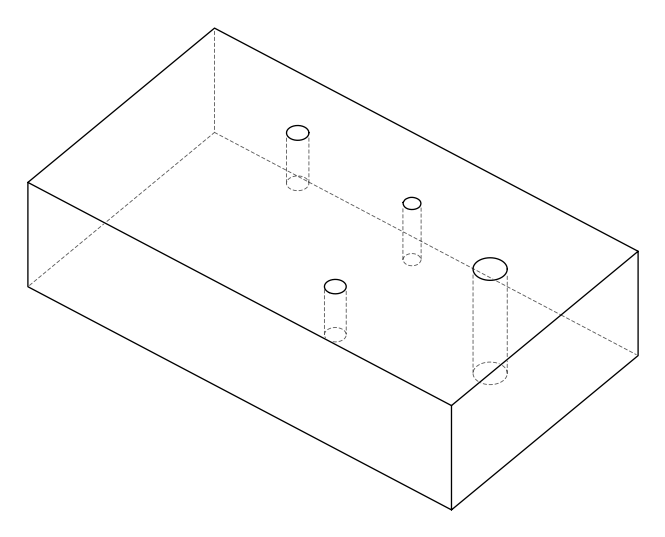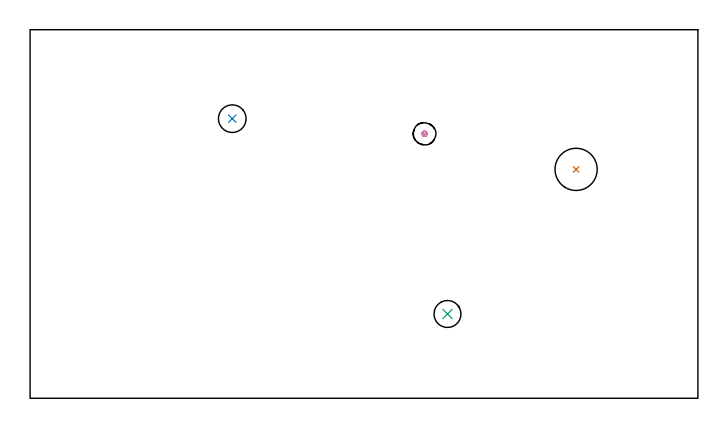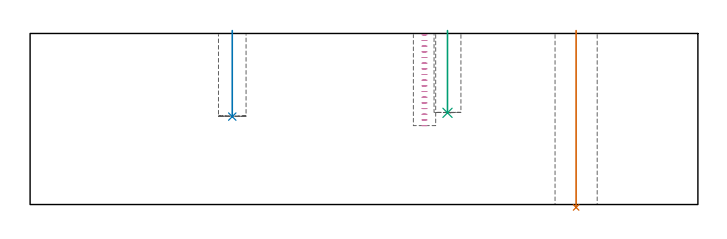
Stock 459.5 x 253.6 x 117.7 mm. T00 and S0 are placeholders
(PLAN: 4 operations, 3 tool changes, 2.1 min)
(1 INDEXABLE_INSERT_DRILL_THROUGH_HOLE_FROM_SOLID | STEP1HOLE | NXT0302_029 | 0.49 min | 77672 mm3)
(2 INDEXABLE_INSERT_DRILL_BLIND_HOLE_FROM_SOLID | STEP1POCKET | NXT0302_009 | 0.24 min | 16127 mm3)
(3 INDEXABLE_INSERT_DRILL_BLIND_HOLE_FROM_SOLID_1 | STEP1POCKET_2 | NXT0302_008 | 0.23 min | 14589 mm3)
(4 MILL_BLIND_HOLE_FROM_SOLID_MATERIAL | STEP1POCKET_1 | UGT0201_130 | Spiral | 1.12 min | 11790 mm3)
(TOOL NXT0302_029 | Index. Insert Drill 29mm [880-D2900L32-05] | D29 PA176 FL145 Z2)
(TOOL NXT0302_009 | Index. Insert Drill 19mm [880-D1900L25-05] | D19 PA176 FL95 Z2)
(TOOL NXT0302_008 | Index. Insert Drill 18.5mm [880-D1850L25-05] | D18.5 PA176 FL93 Z2)
(TOOL UGT0201_130 | Carbide End Mill 12.0 | D12 FL15 Z4)
(OP 1 INDEXABLE_INSERT_DRILL_THROUGH_HOLE_FROM_SOLID)
G17 G21 G94 G90
T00 M6
G54
G17 G0 G90 X375.7 Y157.5 S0 M3
G43 Z127.7 H1
G94 G81 G98 Z-2.006 F250. R119.7
G80
M5
M2
(OP 2 INDEXABLE_INSERT_DRILL_BLIND_HOLE_FROM_SOLID)
G17 G21 G94 G90
T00 M6
G54
G17 G0 G90 X139.1 Y192.4 S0 M3
G43 Z127.7 H1
G94 G81 G98 Z60.5 F250. R119.7
G80
M5
M2
(OP 3 INDEXABLE_INSERT_DRILL_BLIND_HOLE_FROM_SOLID_1)
G17 G21 G94 G90
T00 M6
G54
G17 G0 G90 X287.2 Y58. S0 M3
G43 Z127.7 H1
G94 G81 G98 Z63.1 F250. R119.7
G80
M5
M2
(OP 4 MILL_BLIND_HOLE_FROM_SOLID_MATERIAL)
G17 G21 G94 G90
T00 M6
G54
G17 G0 G90 X271.4 Y182. S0 M3
G43 Z127.7 H0
Z116.794
G94 G3 X272.161 Y182.939 R0.778 F250.
X271.047 Y183.663 R0.939
X269.737 Y181.647 R1.7
X271.047 Y183.663 R-1.7
X270.392 Y182.655 R0.85
X271.4 Y182. R0.85
G0 Z112.888
G3 X272.161 Y182.939 R0.778
X271.047 Y183.663 R0.939
X269.737 Y181.647 R1.7
X271.047 Y183.663 R-1.7
X270.392 Y182.655 R0.85
X271.4 Y182. R0.85
G0 Z108.982
G3 X272.161 Y182.939 R0.778
X271.047 Y183.663 R0.939
X269.737 Y181.647 R1.7
X271.047 Y183.663 R-1.7
X270.392 Y182.655 R0.85
X271.4 Y182. R0.85
G0 Z105.076
G3 X272.161 Y182.939 R0.778
X271.047 Y183.663 R0.939
X269.737 Y181.647 R1.7
X271.047 Y183.663 R-1.7
X270.392 Y182.655 R0.85
X271.4 Y182. R0.85
G0 Z101.171
G3 X272.161 Y182.939 R0.778
X271.047 Y183.663 R0.939
X269.737 Y181.647 R1.7
X271.047 Y183.663 R-1.7
X270.392 Y182.655 R0.85
X271.4 Y182. R0.85
G0 Z97.265
G3 X272.161 Y182.939 R0.778
X271.047 Y183.663 R0.939
X269.737 Y181.647 R1.7
X271.047 Y183.663 R-1.7
X270.392 Y182.655 R0.85
X271.4 Y182. R0.85
G0 Z93.359
G3 X272.161 Y182.939 R0.778
X271.047 Y183.663 R0.939
X269.737 Y181.647 R1.7
X271.047 Y183.663 R-1.7
X270.392 Y182.655 R0.85
X271.4 Y182. R0.85
G0 Z89.453
G3 X272.161 Y182.939 R0.778
X271.047 Y183.663 R0.939
X269.737 Y181.647 R1.7
X271.047 Y183.663 R-1.7
X270.392 Y182.655 R0.85
X271.4 Y182. R0.85
G0 Z85.547
G3 X272.161 Y182.939 R0.778
X271.047 Y183.663 R0.939
X269.737 Y181.647 R1.7
X271.047 Y183.663 R-1.7
X270.392 Y182.655 R0.85
X271.4 Y182. R0.85
G0 Z81.641
G3 X272.161 Y182.939 R0.778
X271.047 Y183.663 R0.939
X269.737 Y181.647 R1.7
X271.047 Y183.663 R-1.7
X270.392 Y182.655 R0.85
X271.4 Y182. R0.85
G0 Z77.735
G3 X272.161 Y182.939 R0.778
X271.047 Y183.663 R0.939
X269.737 Y181.647 R1.7
X271.047 Y183.663 R-1.7
X270.392 Y182.655 R0.85
X271.4 Y182. R0.85
G0 Z73.829
G3 X272.161 Y182.939 R0.778
X271.047 Y183.663 R0.939
X269.737 Y181.647 R1.7
X271.047 Y183.663 R-1.7
X270.392 Y182.655 R0.85
X271.4 Y182. R0.85
G0 Z69.924
G3 X272.161 Y182.939 R0.778
X271.047 Y183.663 R0.939
X269.737 Y181.647 R1.7
X271.047 Y183.663 R-1.7
X270.392 Y182.655 R0.85
X271.4 Y182. R0.85
G0 Z66.018
G3 X272.161 Y182.939 R0.778
X271.047 Y183.663 R0.939
X269.737 Y181.647 R1.7
X271.047 Y183.663 R-1.7
X270.392 Y182.655 R0.85
X271.4 Y182. R0.85
G0 Z62.112
G3 X272.161 Y182.939 R0.778
X271.047 Y183.663 R0.939
X269.737 Y181.647 R1.7
X271.047 Y183.663 R-1.7
X270.392 Y182.655 R0.85
X271.4 Y182. R0.85
G0 Z58.206
G3 X272.161 Y182.939 R0.778
X271.047 Y183.663 R0.939
X269.737 Y181.647 R1.7
X271.047 Y183.663 R-1.7
X270.392 Y182.655 R0.85
X271.4 Y182. R0.85
G0 Z54.3
G3 X272.161 Y182.939 R0.778
X271.047 Y183.663 R0.939
X269.737 Y181.647 R1.7
X271.047 Y183.663 R-1.7
X270.392 Y182.655 R0.85
X271.4 Y182. R0.85
G0 Z127.7
M5
M2
